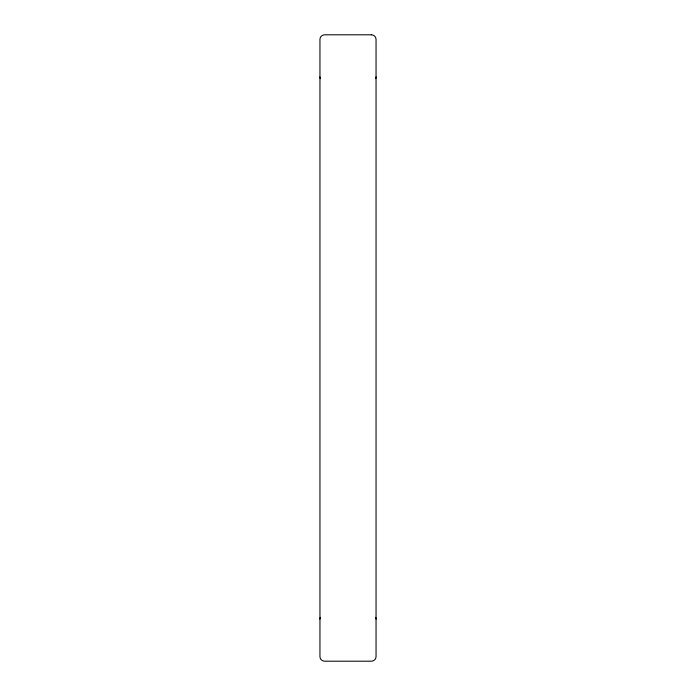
<?xml version="1.0" encoding="UTF-8"?>
<svg xmlns="http://www.w3.org/2000/svg" width="696" height="696" viewBox="0 0 696 696"><rect width="100%" height="100%" fill="white"/><g stroke="black" fill="none" stroke-linecap="round" stroke-linejoin="round"><path stroke-width="1.04" d="M376.049 76.873A4.672 4.672 0 0 1 375.692 78.657M375.692 617.343A4.672 4.672 0 0 1 376.049 619.127M319.951 619.127A4.672 4.672 0 0 1 320.308 617.343M320.308 78.657A4.672 4.672 0 0 1 319.951 76.873M371.377 34.8L324.623 34.8A4.672 4.672 0 0 0 319.951 39.472L319.951 656.528A4.672 4.672 0 0 0 324.623 661.2L371.377 661.2A4.672 4.672 0 0 0 376.049 656.528L376.049 39.472A4.672 4.672 0 0 0 371.377 34.8"/></g></svg>
